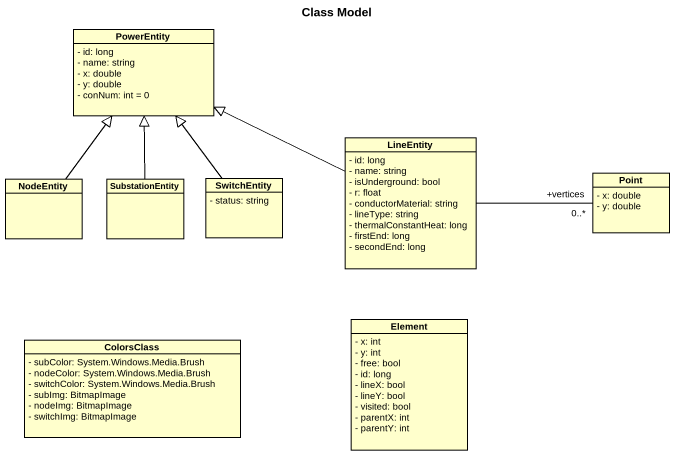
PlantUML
@startuml
title Class Model
hide circle
hide empty members
skinparam classAttributeIconSize 0
class PowerEntity {
  - id: long
  - name: string
  - x: double
  - y: double
  - conNum: int = 0
}
class LineEntity {
  - id: long
  - name: string
  - isUnderground: bool
  - r: float
  - conductorMaterial: string
  - lineType: string
  - thermalConstantHeat: long
  - firstEnd: long
  - secondEnd: long
}
class NodeEntity
class SubstationEntity
class SwitchEntity {
  - status: string
}
class Point {
  - x: double
  - y: double
}
class Element {
  - x: int
  - y: int
  - free: bool
  - id: long
  - lineX: bool
  - lineY: bool
  - visited: bool
  - parentX: int
  - parentY: int
}
class ColorsClass {
  - subColor: System.Windows.Media.Brush
  - nodeColor: System.Windows.Media.Brush
  - switchColor: System.Windows.Media.Brush
  - subImg: BitmapImage
  - nodeImg: BitmapImage
  - switchImg: BitmapImage
}
LineEntity -left-|> PowerEntity
LineEntity -right- "+vertices\n0..*" Point
NodeEntity -up-|> PowerEntity
SubstationEntity -up-|> PowerEntity
SwitchEntity -up-|> PowerEntity
@enduml
